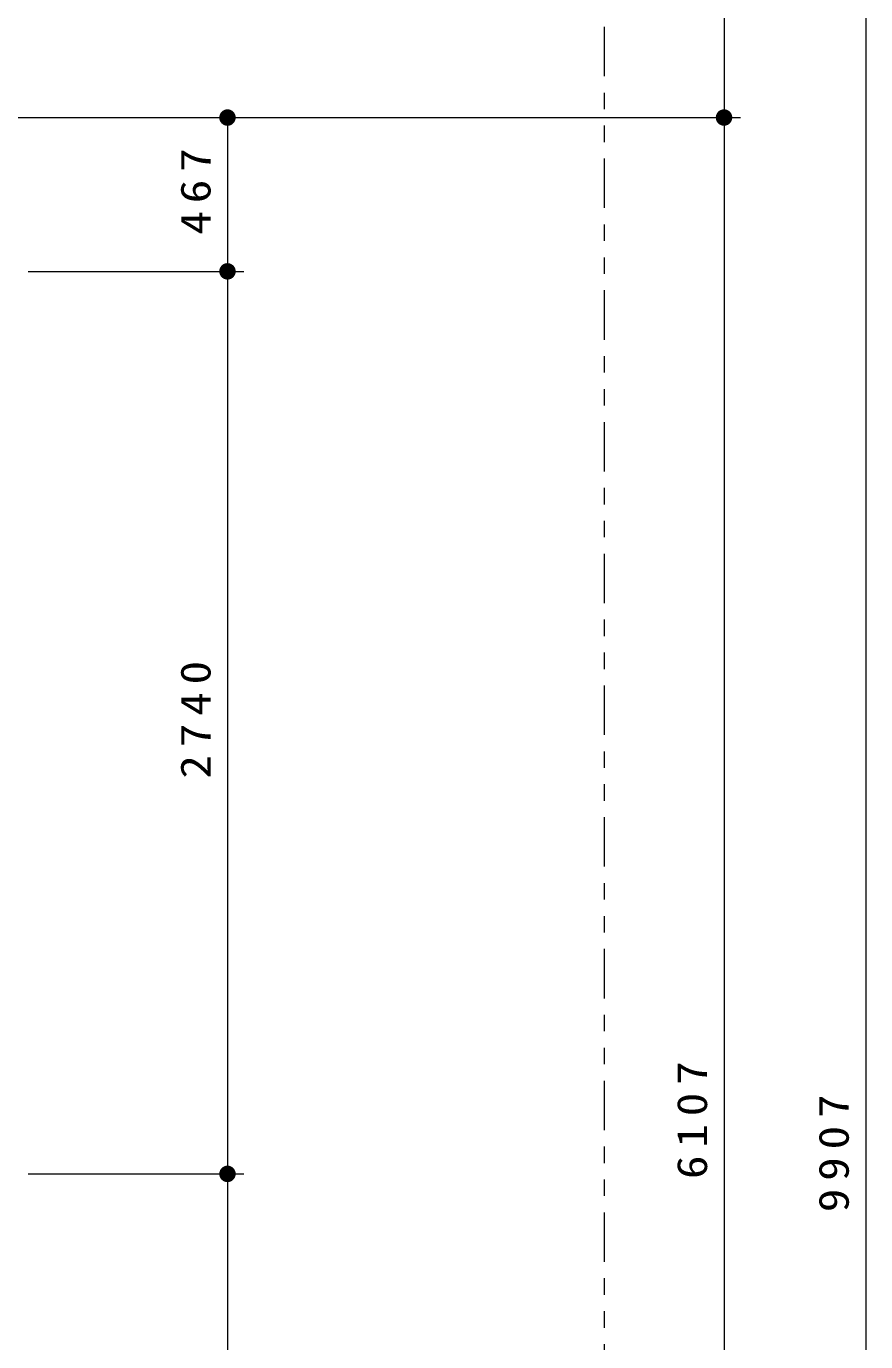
# Model space of a CAD drawing. Units: millimetres on the paper, scale 1:50. Extents: x -385 to 840, y 0 to 267.
# Drawn here: x -229.3 to -178.3, y 130.8 to 210.7 of the extents above; entities that cross this region are included whole.
import ezdxf

# ---------------------------------------------------------------- set-up
doc = ezdxf.new("R2010")
doc.units = ezdxf.units.MM
doc.linetypes.add('USER3', pattern=[8, 3, -1, 1, -1, 1, -1])
doc.layers.add('1_50', color=7, linetype='Continuous', lineweight=25)
doc.styles.add('ＭＳ ゴシック', font='')
doc.styles.get('ＭＳ ゴシック').set_extended_font_data('MS Gothic')

# ---------------------------------------------------------------- blocks, each defined once
blk = doc.blocks.new('filled_dot')
at = {"color": 0, "linetype": 'Continuous', "lineweight": -2, "const_width": 1.25}
blk.add_lwpolyline([(-0.625, 0, 1), (0.625, 0, 1)], format="xyb", close=True, dxfattribs=at)

msp = doc.modelspace()

# ---------------------------------------------------------------- linework, layer by layer
at = {"layer": '1_50', "lineweight": 13}
for p, q in [((-186.938, 241.138), (-186.938, 205.138)), ((-178.328, 241.138), (-178.328, 42.989)), ((-242.599, 205.138), (-185.938, 205.138)), ((-217.11, 205.138), (-217.11, 195.798)), ((-186.938, 205.138), (-186.938, 82.989)), ((-229.213, 195.798), (-216.11, 195.798)), ((-217.11, 195.798), (-217.11, 140.989)), ((-229.213, 140.989), (-216.11, 140.989)), ((-217.11, 140.989), (-217.11, 82.989))]:
    msp.add_line(p, q, dxfattribs=at)
at = {"layer": '1_50', "linetype": 'USER3', "lineweight": 13}
msp.add_line((-194.213, 210.648), (-194.213, 126.499), dxfattribs=at)

# ---------------------------------------------------------------- block references
at = {"layer": '1_50', "lineweight": 13, "xscale": 0.4, "yscale": 0.4}
for p, rotation in [((-217.11, 205.138), 270), ((-186.938, 205.138), 270), ((-186.938, 205.138), 90), ((-217.11, 195.798), 90), ((-217.11, 195.798), 270), ((-217.11, 140.989), 90), ((-217.11, 140.989), 270)]:
    msp.add_blockref('filled_dot', p, dxfattribs=dict(at, rotation=rotation))

# ---------------------------------------------------------------- texts
at = {"layer": '1_50', "char_height": 1.833, "attachment_point": 8, "rotation": 90, "style": 'ＭＳ ゴシック'}
for s, insert in [('\\T1.33;\\W1.15;467', (-218.11, 200.885)), ('\\T1.33;\\W1.15;2740', (-218.11, 168.803)), ('\\T1.33;\\W1.15;6107', (-187.938, 144.487)), ('\\T1.33;\\W1.15;9907', (-179.328, 142.473))]:
    msp.add_mtext(s, dxfattribs=dict(at, insert=insert))

doc.saveas('drawing.dxf')
